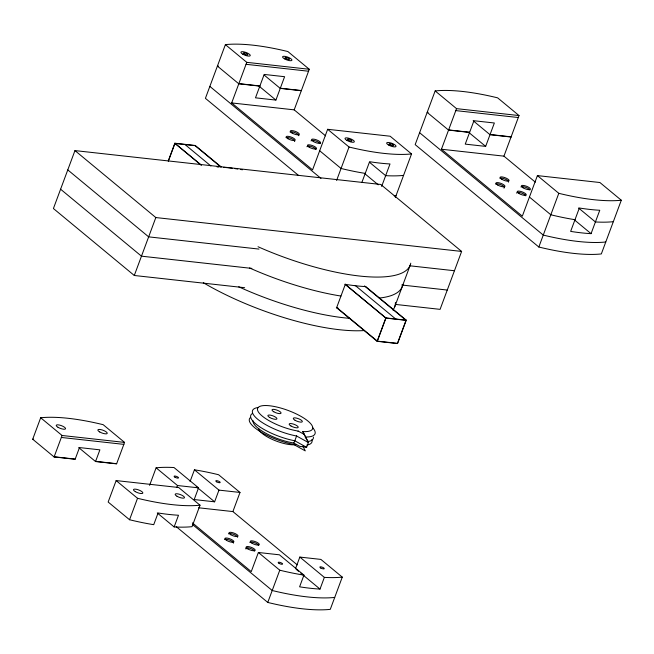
<?xml version="1.0" encoding="UTF-8"?>
<svg xmlns="http://www.w3.org/2000/svg" width="654" height="654" viewBox="0 0 654 654"><rect width="100%" height="100%" fill="white"/><g stroke="black" fill="none" stroke-linecap="round" stroke-linejoin="round"><path stroke-width="0.98" d="M253.057 420.8A29.324 8.674 20.4 0 0 291.946 442.693A28.588 8.453 20.4 0 0 293.76 443.011L299.802 446.355L306.62 447.32L308.394 442.545L302.81 431.583A28.588 8.453 20.4 0 0 304.314 431.64A29.324 8.674 20.4 0 0 295.763 413.671A29.324 8.674 20.4 0 0 257.463 409.429A29.324 8.674 20.4 0 0 296.385 430.757A28.588 8.453 20.4 0 0 298.199 431.076L298.093 431.419M296.654 435.801L294.774 440.87M395.531 304.421L440.085 309.358L461.626 251.43L380.759 184.469L74.957 150.592L53.415 208.528L134.291 275.481L244.661 287.711M95.549 461.536L99.898 449.838L79.486 447.573L75.136 459.271L54.094 456.942L32.7 439.226L40.679 417.767A123.819 36.616 20.4 0 1 103.177 424.691L124.571 442.406L116.592 463.866L95.549 461.536L78.684 447.573M54.094 456.942L62.073 435.482L40.679 417.767M168.242 161.007L174.855 143.226L195.268 145.49L221.15 166.917M168.438 160.933L174.945 143.422L195.047 145.654L220.929 167.081M134.291 275.481L155.832 217.553L74.957 150.592M325.594 135.852L294.186 109.856L309.277 69.267L287.883 51.552A123.819 36.616 20.4 0 0 225.385 44.627L205.413 98.337L298.551 175.444M395.327 197.541L411.546 153.935L390.152 136.22L327.654 129.296L312.555 169.885L231.679 102.931L246.779 62.343L225.385 44.627M174.144 526.936A123.819 36.616 20.4 0 0 192.047 526.666L200.026 505.207L178.64 487.5L116.142 480.576L108.155 502.035L129.549 519.742A123.819 36.616 20.4 0 0 153.731 524.671L158.08 512.973A123.819 36.616 20.4 0 0 178.493 515.238L174.144 526.936L157.279 512.973M275.906 100.087L284.604 76.698L264.191 74.433L255.485 97.822L275.906 100.087L259.041 86.124M129.549 519.742L137.528 498.283L116.142 480.576M149.586 485.358L156.11 467.814A123.819 36.616 20.4 0 1 174.013 467.545L198.546 487.851L194.197 499.55L214.61 501.814L218.959 490.116L194.434 469.809L190.085 481.507M176.793 487.434L177.504 485.521L156.11 467.814M336.597 180.471L349.04 147.011L327.654 129.296M297.276 564.884L232.889 511.575L240.002 492.446L218.608 474.739A123.819 36.616 20.4 0 0 194.434 469.809M361.891 182.392L369.592 161.702A123.819 36.616 20.4 0 0 390.005 163.958L381.642 186.455M176.204 526.625L267.772 602.44A123.819 36.616 20.4 0 0 330.278 609.365L342.271 577.122A123.819 36.616 20.4 0 1 324.359 577.384L320.01 589.082A123.819 36.616 20.4 0 1 299.597 586.818L303.947 575.119L279.422 554.813L258.379 552.483L251.259 571.612L192.374 522.857M305.271 437.894L305.606 437.003A33.321 9.851 20.4 0 0 312.522 427.577M435.147 90.931L415.167 144.632L538.831 247.016A123.819 36.616 20.4 0 0 601.328 253.94L621.3 200.238L599.906 182.523L537.408 175.599L522.317 216.188L441.442 149.226L456.533 108.638L435.147 90.931A123.819 36.616 20.4 0 1 497.645 97.855L519.031 115.562L503.94 156.151L535.348 182.155M267.772 602.44L279.765 570.198L258.379 552.483M365.463 286.403L406.248 320.166L397.55 343.563L377.129 341.298L385.835 317.909L345.05 284.138M364.458 285.912L406.028 320.329L397.46 343.366L377.358 341.135L385.925 318.106L345.14 284.335M295.485 568.776L299.834 557.077L320.877 559.407L342.271 577.122M394.738 306.767L410.271 264.993M485.66 146.39L494.359 122.993L473.946 120.737L465.247 144.125L485.66 146.39L469.564 133.064M538.831 247.016L558.802 193.314L537.408 175.599M591.061 233.658L599.767 210.261A123.819 36.616 20.4 0 1 579.346 208.005L570.648 231.393A123.819 36.616 20.4 0 0 591.061 233.658L574.204 219.695M294.733 440.968L293.785 442.962M246.779 62.343L309.277 69.267M246.043 64.305L308.541 71.229M238.865 83.614L259.908 85.952M280.321 88.208L301.363 90.538M259.842 86.132L238.8 83.794L217.406 66.087A123.819 36.616 20.4 0 1 218.362 65.997M301.298 90.718L280.255 88.388L264.159 75.063M456.533 108.638L519.031 115.562M455.805 110.608L518.303 117.532M231.679 102.931L294.186 109.856M448.619 129.917L469.662 132.255M490.083 134.511L511.117 136.841M469.597 132.427L448.554 130.097L427.16 112.39A123.819 36.616 20.4 0 1 428.117 112.292M511.052 137.021L490.01 134.691L473.153 120.728M441.442 149.226L503.94 156.151M155.832 217.553L461.626 251.43M259.025 249.092L148.654 236.862L67.779 169.901M409.894 265.802L454.448 270.74M251.839 268.402L141.468 256.172L60.593 189.21M401.703 285.005L447.271 290.049M385.835 317.909L406.248 320.166M385.925 318.106L406.028 320.329M62.073 435.482L124.571 442.406M61.337 437.452L123.835 444.377M54.159 456.762L75.202 459.092M95.615 461.356L116.657 463.686M177.504 485.521L198.546 487.851M218.959 490.116L240.002 492.446M198.612 507.782L232.889 511.575M298.199 431.076L304.241 434.428M306.62 447.32L294.815 440.771A33.321 9.851 20.4 0 1 260.783 427.528A33.321 9.851 20.4 0 1 252.305 413.573M578.553 207.997L595.418 221.959A123.819 36.616 20.4 0 0 613.321 221.69M529.429 197.058L550.823 214.774A123.819 36.616 20.4 0 0 574.997 219.695M419.606 132.705L543.261 235.08A123.819 36.616 20.4 0 0 605.768 242.005M369.559 162.331L385.656 175.656A123.819 36.616 20.4 0 0 403.559 175.395M364.442 173.392L378.241 184.812M319.675 150.755L341.061 168.47A123.819 36.616 20.4 0 0 365.243 173.392M209.852 86.402L320.983 178.411M185 144.542L210.882 165.969M355.187 285.446L395.972 319.217M174.855 143.226L201.522 165.307M174.945 143.422L200.827 164.857M336.573 307.372L377.358 341.135M336.352 307.535L377.129 341.298M299.834 557.077L324.359 577.384M196.216 486.584L214.61 501.814M296.254 569.405L298.551 571.31M300.848 573.215L320.01 589.082M192.382 524.41L272.211 590.505A123.819 36.616 20.4 0 0 334.709 597.429M302.81 431.583L308.394 442.545L296.589 436.005A33.321 9.851 20.4 0 1 259.458 420.628A33.321 9.851 20.4 0 1 258.191 407.516M302.892 446.142L305.287 450.9L293.483 444.352A33.321 9.851 20.4 0 1 259.851 431.362A33.321 9.851 20.4 0 1 250.629 417.383M249.82 542.485A4.831 1.431 20.4 0 1 253.916 542.534A4.831 1.431 20.4 0 1 258.682 545.183M245.986 549.025A4.831 1.431 20.4 0 1 248.831 547.978A4.831 1.431 20.4 0 1 254.643 551.011M228.581 533.885A4.831 1.431 20.4 0 1 233.601 534.351A4.831 1.431 20.4 0 1 237.606 537.277M224.624 539.427A4.831 1.431 20.4 0 1 230.11 540.302A4.831 1.431 20.4 0 1 233.396 543.155M303.947 575.119A123.819 36.616 20.4 0 1 279.765 570.198M200.026 505.207A123.819 36.616 20.4 0 1 137.528 498.283M32.7 439.226A123.819 36.616 20.4 0 1 33.656 439.136M396.005 195.701A123.819 36.616 20.4 0 1 394.207 195.873M311.083 140.97A4.831 1.431 20.4 0 1 315.048 140.757A4.831 1.431 20.4 0 1 320.068 143.586M306.971 146.774A4.831 1.431 20.4 0 1 306.955 146.66M307.323 146.153A4.831 1.431 20.4 0 1 312.056 146.831A4.831 1.431 20.4 0 1 316.005 149.414M290.049 132.01A4.831 1.431 20.4 0 1 295.534 132.885A4.831 1.431 20.4 0 1 298.821 135.738M294.692 141.436A4.831 1.431 20.4 0 1 294.619 141.509M286.035 137.642A4.831 1.431 20.4 0 1 290.768 138.321A4.831 1.431 20.4 0 1 294.717 140.904M411.546 153.935A123.819 36.616 20.4 0 1 349.04 147.011M520.927 186.97A4.831 1.431 20.4 0 1 525.456 187.265A4.831 1.431 20.4 0 1 529.887 190.02M516.774 193.2A4.831 1.431 20.4 0 1 520.682 192.758A4.831 1.431 20.4 0 1 525.8 195.832M508.583 182.041A4.831 1.431 20.4 0 1 508.51 182.123M499.926 178.248A4.831 1.431 20.4 0 1 504.651 178.926A4.831 1.431 20.4 0 1 508.599 181.51M504.283 187.886A4.831 1.431 20.4 0 1 503.866 188.041M495.577 184.076A4.831 1.431 20.4 0 1 500.367 184.567A4.831 1.431 20.4 0 1 504.512 187.322M621.3 200.238A123.819 36.616 20.4 0 1 558.802 193.314M395.4 302.54A123.819 36.616 20.4 0 1 392.899 310.012M350.004 318.367A123.819 36.616 20.4 0 1 238.735 286.812M402.774 284.637A123.819 36.616 20.4 0 1 379.238 298.052M340.955 296.049A123.819 36.616 20.4 0 1 249.534 267.96M337.963 307.96A123.819 36.616 20.4 0 1 336.606 307.748L345.304 284.351A123.819 36.616 20.4 0 0 365.725 286.615M410.753 263.178A123.819 36.616 20.4 0 1 258.028 246.738M217.071 166.925A123.819 36.616 20.4 0 1 218.959 167.015M223.733 167.35A123.819 36.616 20.4 0 1 232.227 168.25M234.958 168.618A123.819 36.616 20.4 0 1 237.729 169.018M240.549 169.46A123.819 36.616 20.4 0 1 242.446 169.778M364.556 330.532A123.819 36.616 20.4 0 1 203.32 282.724M313.405 437.093A33.321 9.851 20.4 0 1 307.413 441.605M307.993 441.09A29.324 8.674 20.4 0 1 307.772 441.434M296.605 444.442A21.394 6.327 20.4 0 1 274.051 440.183A21.394 6.327 20.4 0 1 258.731 428.632M311.844 439.651A33.321 9.851 20.4 0 1 306.808 445.08M252.068 543.253A4.831 1.431 20.4 0 0 259.319 544.659A4.831 1.431 20.4 0 0 253.008 540.964A4.831 1.431 20.4 0 0 252.068 543.253M247.94 548.951A4.831 1.431 20.4 0 0 255.191 550.357A4.831 1.431 20.4 0 0 248.88 546.662A4.831 1.431 20.4 0 0 247.94 548.951M230.78 534.743A4.831 1.431 20.4 0 0 238.031 536.149A4.831 1.431 20.4 0 0 231.72 532.454A4.831 1.431 20.4 0 0 230.78 534.743M226.644 540.441A4.831 1.431 20.4 0 0 233.903 541.847A4.831 1.431 20.4 0 0 227.592 538.152A4.831 1.431 20.4 0 0 226.644 540.441M320.746 568.007A2.33 0.687 20.4 0 0 324.245 568.678A2.33 0.687 20.4 0 0 321.204 566.895A2.33 0.687 20.4 0 0 320.746 568.007M279.078 563.388A2.33 0.687 20.4 0 0 282.577 564.067A2.33 0.687 20.4 0 0 279.536 562.285A2.33 0.687 20.4 0 0 279.078 563.388M174.994 477.216A2.33 0.687 20.4 0 0 178.501 477.894A2.33 0.687 20.4 0 0 175.452 476.112A2.33 0.687 20.4 0 0 174.994 477.216M216.662 481.826A2.33 0.687 20.4 0 0 220.169 482.505A2.33 0.687 20.4 0 0 217.12 480.723A2.33 0.687 20.4 0 0 216.662 481.826M176.997 496.255A4.995 1.48 20.4 0 0 184.502 497.71A4.995 1.48 20.4 0 0 177.978 493.893A4.995 1.48 20.4 0 0 176.997 496.255M135.329 491.644A4.995 1.48 20.4 0 0 142.842 493.091A4.995 1.48 20.4 0 0 136.31 489.274A4.995 1.48 20.4 0 0 135.329 491.644M58.059 427.332A4.995 1.48 20.4 0 0 65.564 428.787A4.995 1.48 20.4 0 0 59.032 424.969A4.995 1.48 20.4 0 0 58.059 427.332M99.719 431.951A4.995 1.48 20.4 0 0 107.231 433.398A4.995 1.48 20.4 0 0 100.7 429.58A4.995 1.48 20.4 0 0 99.719 431.951M313.356 141.526A4.831 1.431 20.4 0 0 320.615 142.932A4.831 1.431 20.4 0 0 314.304 139.237A4.831 1.431 20.4 0 0 313.356 141.526M309.228 147.224A4.831 1.431 20.4 0 0 316.487 148.63A4.831 1.431 20.4 0 0 310.176 144.935A4.831 1.431 20.4 0 0 309.228 147.224M292.068 133.015A4.831 1.431 20.4 0 0 299.328 134.422A4.831 1.431 20.4 0 0 293.017 130.726A4.831 1.431 20.4 0 0 292.068 133.015M287.94 138.713A4.831 1.431 20.4 0 0 295.199 140.12A4.831 1.431 20.4 0 0 288.888 136.424A4.831 1.431 20.4 0 0 287.94 138.713M242.765 54.192A4.995 1.48 20.4 0 0 250.269 55.639A4.995 1.48 20.4 0 0 243.738 51.821A4.995 1.48 20.4 0 0 242.765 54.192M284.425 58.811A4.995 1.48 20.4 0 0 291.937 60.258A4.995 1.48 20.4 0 0 285.406 56.44A4.995 1.48 20.4 0 0 284.425 58.811M388.509 144.984A4.995 1.48 20.4 0 0 396.022 146.431A4.995 1.48 20.4 0 0 389.49 142.613A4.995 1.48 20.4 0 0 388.509 144.984M346.841 140.365A4.995 1.48 20.4 0 0 354.354 141.82A4.995 1.48 20.4 0 0 347.822 138.002A4.995 1.48 20.4 0 0 346.841 140.365M285.937 58.647A2.33 0.687 20.4 0 0 289.444 59.318A2.33 0.687 20.4 0 0 286.395 57.536A2.33 0.687 20.4 0 0 285.937 58.647M244.269 54.029A2.33 0.687 20.4 0 0 247.776 54.707A2.33 0.687 20.4 0 0 244.727 52.925A2.33 0.687 20.4 0 0 244.269 54.029M348.353 140.201A2.33 0.687 20.4 0 0 351.852 140.88A2.33 0.687 20.4 0 0 348.811 139.098A2.33 0.687 20.4 0 0 348.353 140.201M390.021 144.82A2.33 0.687 20.4 0 0 393.52 145.499A2.33 0.687 20.4 0 0 390.479 143.716A2.33 0.687 20.4 0 0 390.021 144.82M523.118 187.829A4.831 1.431 20.4 0 0 530.378 189.235A4.831 1.431 20.4 0 0 524.067 185.54A4.831 1.431 20.4 0 0 523.118 187.829M518.99 193.527A4.831 1.431 20.4 0 0 526.249 194.933A4.831 1.431 20.4 0 0 519.938 191.238A4.831 1.431 20.4 0 0 518.99 193.527M501.831 179.319A4.831 1.431 20.4 0 0 509.09 180.725A4.831 1.431 20.4 0 0 502.779 177.03A4.831 1.431 20.4 0 0 501.831 179.319M497.702 185.017A4.831 1.431 20.4 0 0 504.962 186.423A4.831 1.431 20.4 0 0 498.65 182.728A4.831 1.431 20.4 0 0 497.702 185.017M295.085 420.285A4.831 1.431 20.4 0 0 302.344 421.691A4.831 1.431 20.4 0 0 296.033 417.996A4.831 1.431 20.4 0 0 295.085 420.285M290.956 425.983A4.831 1.431 20.4 0 0 298.216 427.389A4.831 1.431 20.4 0 0 291.905 423.694A4.831 1.431 20.4 0 0 290.956 425.983M273.797 411.775A4.831 1.431 20.4 0 0 281.057 413.181A4.831 1.431 20.4 0 0 274.745 409.486A4.831 1.431 20.4 0 0 273.797 411.775M269.669 417.473A4.831 1.431 20.4 0 0 276.928 418.871A4.831 1.431 20.4 0 0 270.617 415.184A4.831 1.431 20.4 0 0 269.669 417.473"/></g></svg>
